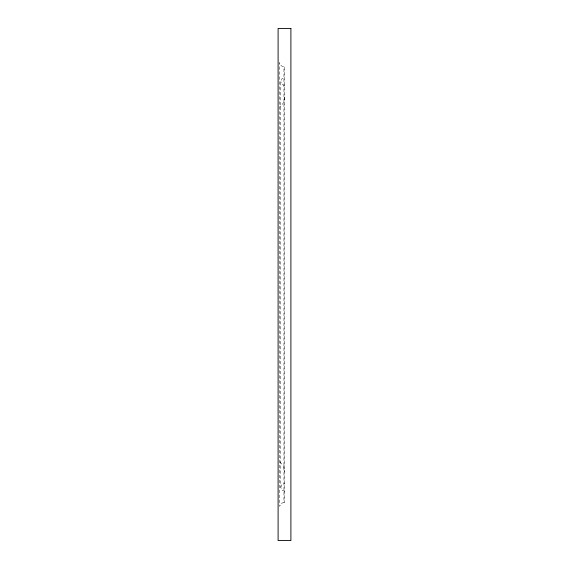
<?xml version="1.0" encoding="UTF-8"?>
<svg xmlns="http://www.w3.org/2000/svg" width="569" height="569" viewBox="0 0 569 569"><rect width="100%" height="100%" fill="white"/><g stroke="black" fill="none" stroke-linecap="round" stroke-linejoin="round"><path stroke-width="0.43" stroke-dasharray="2.85 2.13" d="M284.77 97.185L283.518 102.719L279.998 107.164M284.77 491.36L281.947 490.186L280.773 487.363L280.773 81.637L281.947 78.814L284.77 77.64M280.773 487.363L281.947 484.532L284.77 483.358M283.945 502.413L280.965 503.494L279.706 506.41L279.706 62.59C279.628 65.207 282.316 67.042 284.77 66.587L284.77 502.413L283.945 502.413L283.945 66.587M284.77 85.642L281.947 84.468L280.773 81.637M279.998 461.836L283.518 466.281L284.77 471.815"/><path stroke-width="0.85" d="M290.901 28.45L278.099 28.45L278.099 540.55L290.901 540.55L290.901 28.45"/></g></svg>
